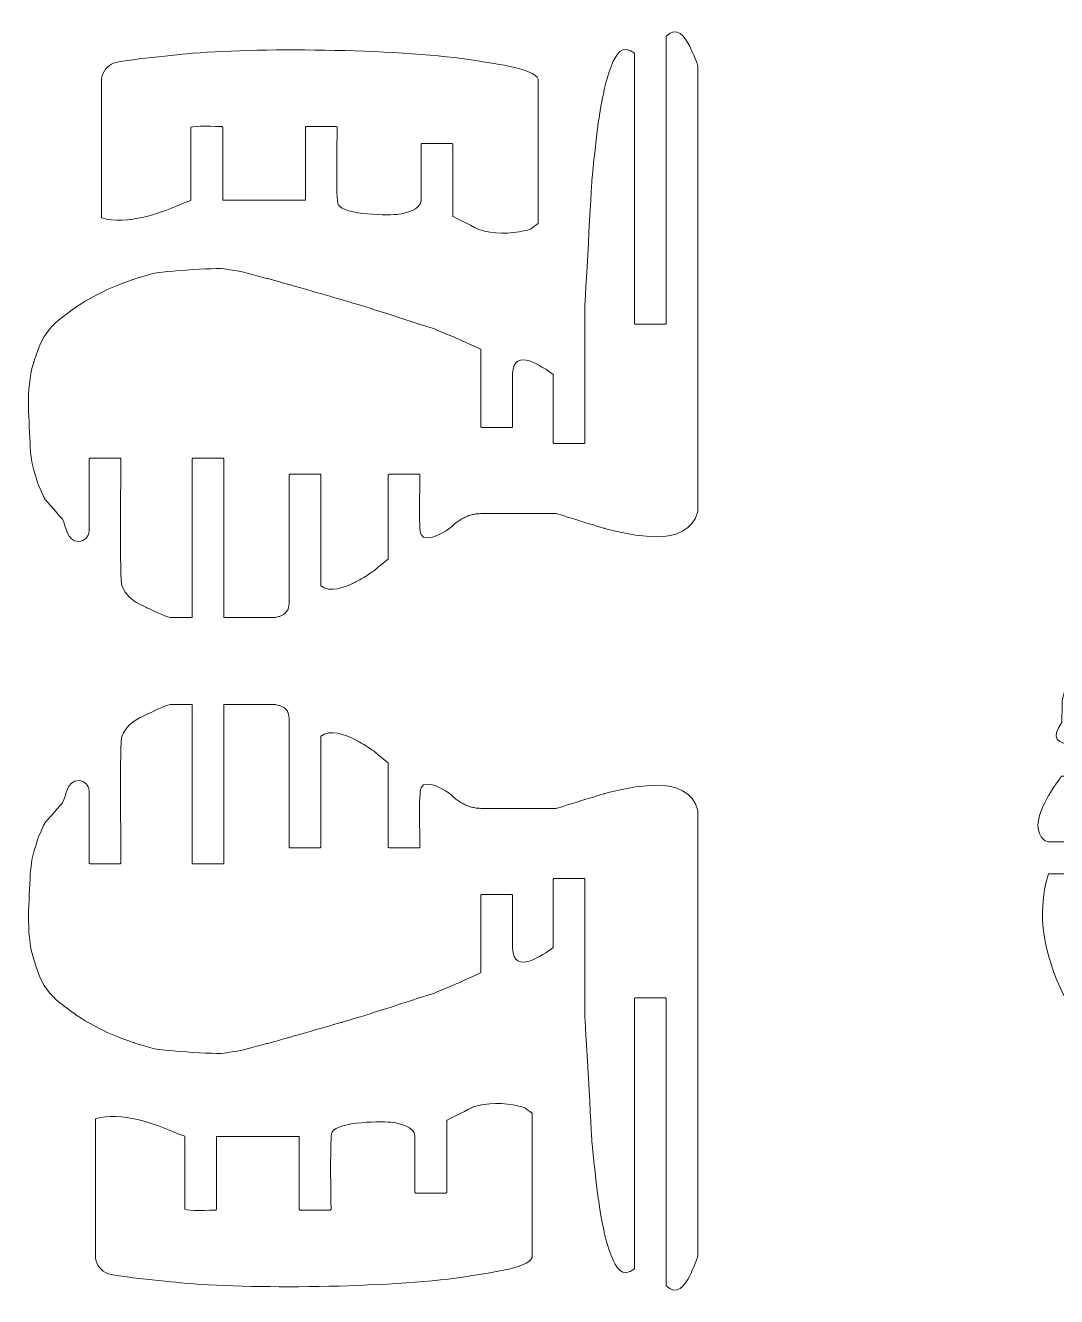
# Model space of a CAD drawing. Header units: inches. Extents: x -318 to 215, y -214 to 306.
# Drawn here: x -57.7 to 33.9, y 163.5 to 276.5 of the extents above; entities that cross this region are included whole.
import ezdxf

# ---------------------------------------------------------------- set-up
doc = ezdxf.new("R2010")
doc.units = ezdxf.units.IN
doc.header["$MEASUREMENT"] = 0
doc.layers.add('Layer 1', color=7, linetype='Continuous')

msp = doc.modelspace()

# ---------------------------------------------------------------- linework, layer by layer
at = {"layer": 'Layer 1', "color": 1, "lineweight": 9}
for points, knots in [([(-26.384, 228.3739), (-26.384, 228.3739), (-25.5182, 229.0297), (-25.5182, 229.0297), (-25.5182, 229.0297), (-25.5182, 229.0297), (-25.5182, 236.5354), (-25.5182, 236.5354), (-25.5182, 236.5354), (-25.5182, 236.5354), (-25.4465, 236.6071), (-25.4465, 236.6071), (-25.4465, 236.6071), (-25.4465, 236.6071), (-22.7689, 236.6071), (-22.7689, 236.6071), (-22.7689, 236.6071), (-22.7689, 236.6071), (-22.6972, 236.5354), (-22.6972, 236.5354), (-22.6972, 236.5354), (-22.6972, 235.7691), (-22.8388, 231.6882), (-22.5978, 231.2219), (-22.5978, 231.2219), (-22.173, 230.4), (-20.3054, 231.5356), (-19.9069, 231.9218), (-19.9069, 231.9218), (-19.9069, 231.9218), (-19.6435, 232.1553), (-19.6435, 232.1553), (-19.6435, 232.1553), (-19.6435, 232.1553), (-19.3758, 232.363), (-19.3758, 232.363), (-19.3758, 232.363), (-19.3758, 232.363), (-19.1031, 232.545), (-19.1031, 232.545), (-19.1031, 232.545), (-19.1031, 232.545), (-18.8264, 232.7011), (-18.8264, 232.7011), (-18.8264, 232.7011), (-18.8264, 232.7011), (-18.5445, 232.8315), (-18.5445, 232.8315), (-18.5445, 232.8315), (-18.5445, 232.8315), (-18.2586, 232.9359), (-18.2586, 232.9359), (-18.2586, 232.9359), (-18.2586, 232.9359), (-17.9681, 233.0144), (-17.9681, 233.0144), (-17.9681, 233.0144), (-17.9681, 233.0144), (-17.6733, 233.0669), (-17.6733, 233.0669), (-17.6733, 233.0669), (-17.6733, 233.0669), (-17.2231, 233.0964), (-17.2231, 233.0964), (-17.2231, 233.0964), (-17.2231, 233.0964), (-10.5885, 233.0966), (-10.5885, 233.0966), (-10.5885, 233.0966), (-10.5885, 233.0966), (-6.2938, 231.7736), (-6.2938, 231.7736), (-6.2938, 231.7736), (-3.9913, 231.2227), (1.058, 229.8564), (1.997, 233.2829), (1.997, 233.2829), (1.997, 233.2829), (1.997, 272.8831), (1.997, 272.8831), (1.997, 272.8831), (1.962, 273.0859), (1.2683, 274.6372), (1.2685, 274.6372), (1.2685, 274.6372), (0.8017, 275.4801), (0.1361, 276.4744), (-0.8148, 275.5337), (-0.8148, 275.5337), (-0.8148, 275.5337), (-0.8148, 249.9861), (-0.8148, 249.9861), (-0.8148, 249.9861), (-0.8148, 249.9861), (-0.8865, 249.9144), (-0.8865, 249.9144), (-0.8865, 249.9144), (-0.8865, 249.9144), (-3.5641, 249.9144), (-3.5641, 249.9144), (-3.5641, 249.9144), (-3.5641, 249.9144), (-3.6358, 249.9861), (-3.6358, 249.9861), (-3.6358, 249.9861), (-3.6358, 249.9861), (-3.6358, 274.0095), (-3.6358, 274.0095), (-3.6358, 274.0095), (-4.746, 274.8453), (-5.2767, 273.9367), (-5.7209, 272.8194), (-5.7209, 272.8194), (-6.2155, 271.575), (-6.4415, 270.2281), (-6.6827, 268.918), (-6.6827, 268.918), (-6.6827, 268.918), (-6.8896, 267.5709), (-6.8896, 267.5709), (-6.8896, 267.5709), (-6.8896, 267.5709), (-7.2624, 264.4395), (-7.2624, 264.4395), (-7.2624, 264.4395), (-7.2624, 264.4395), (-7.4275, 262.6535), (-7.4275, 262.6535), (-7.4275, 262.6535), (-7.4275, 262.6535), (-8.0492, 251.5147), (-8.0492, 251.5147), (-8.0492, 251.5147), (-8.0492, 251.5147), (-8.0492, 239.3886), (-8.0492, 239.3886), (-8.0492, 239.3886), (-8.0492, 239.3886), (-8.1208, 239.3169), (-8.1208, 239.3169), (-8.1208, 239.3169), (-8.1208, 239.3169), (-10.7986, 239.3169), (-10.7986, 239.3169), (-10.7986, 239.3169), (-10.7986, 239.3169), (-10.8703, 239.3886), (-10.8703, 239.3886), (-10.8703, 239.3886), (-10.8703, 239.3886), (-10.8703, 245.4654), (-10.8703, 245.4654), (-10.8703, 245.4654), (-11.7706, 246.0938), (-14.3797, 247.9959), (-14.4724, 245.5029), (-14.4724, 245.5029), (-14.4724, 245.5029), (-14.4723, 240.8151), (-14.4723, 240.8151), (-14.4723, 240.8151), (-14.4723, 240.8151), (-14.5439, 240.7434), (-14.5439, 240.7434), (-14.5439, 240.7434), (-14.5439, 240.7434), (-17.2217, 240.7434), (-17.2217, 240.7434), (-17.2217, 240.7434), (-17.2217, 240.7434), (-17.2934, 240.8151), (-17.2934, 240.8151), (-17.2934, 240.8151), (-17.2934, 240.8151), (-17.2934, 247.6983), (-17.2934, 247.6983), (-17.2934, 247.6983), (-17.2934, 247.6983), (-19.321, 248.6213), (-19.321, 248.6213), (-19.321, 248.6213), (-19.321, 248.6213), (-21.5123, 249.5409), (-21.5123, 249.5409), (-21.5123, 249.5409), (-21.5123, 249.5409), (-27.6923, 251.5168), (-27.6923, 251.5168), (-27.6923, 251.5168), (-27.6923, 251.5168), (-29.5997, 252.092), (-29.5997, 252.092), (-29.5997, 252.092), (-29.5997, 252.092), (-34.3976, 253.4731), (-34.3976, 253.4731), (-34.3976, 253.4731), (-34.3976, 253.4731), (-36.3108, 253.9969), (-36.3108, 253.9969), (-36.3108, 253.9969), (-37.4666, 254.2998), (-38.636, 254.6757), (-39.8309, 254.7728), (-39.8309, 254.7728), (-39.8309, 255.0507), (-45.7859, 254.6078), (-46.4286, 254.437), (-46.4286, 254.437), (-46.4286, 254.437), (-48.2105, 253.8849), (-48.2105, 253.8849), (-48.2105, 253.8849), (-48.2105, 253.8849), (-49.6037, 253.3636), (-49.6037, 253.3636), (-49.6037, 253.3636), (-49.6037, 253.3636), (-50.4823, 252.9952), (-50.4823, 252.9952), (-50.4823, 252.9952), (-51.5611, 252.5014), (-52.5656, 251.9108), (-53.5461, 251.2436), (-53.5461, 251.2436), (-53.5461, 251.2436), (-54.6627, 250.4006), (-54.6627, 250.4006), (-54.6627, 250.4006), (-55.6578, 249.5744), (-56.1901, 248.8429), (-56.6459, 247.6283), (-56.6459, 247.6283), (-56.6459, 247.6283), (-56.896, 246.8836), (-56.896, 246.8836), (-56.896, 246.8836), (-57.745, 244.5616), (-57.4341, 241.8062), (-57.3342, 239.3867), (-57.3342, 239.3867), (-57.2924, 238.3736), (-57.1944, 237.4363), (-56.8442, 236.4847), (-56.8442, 236.4847), (-56.8442, 236.4847), (-56.6087, 235.6653), (-56.6087, 235.6653), (-56.6087, 235.6653), (-56.6087, 235.6653), (-56.007, 234.3605), (-56.007, 234.3605), (-56.007, 234.3605), (-56.007, 234.3605), (-54.4633, 232.6052), (-54.4633, 232.6052), (-54.4633, 232.6052), (-54.0835, 231.9553), (-54.1141, 230.6174), (-53.0081, 230.6174), (-53.0081, 230.6174), (-52.4858, 230.6174), (-52.1151, 231.0496), (-52.0828, 231.5457), (-52.0828, 231.5457), (-52.0828, 231.5457), (-52.0828, 237.9619), (-52.0828, 237.9619), (-52.0828, 237.9619), (-52.0828, 237.9619), (-52.0111, 238.0336), (-52.0111, 238.0336), (-52.0111, 238.0336), (-52.0111, 238.0336), (-49.3333, 238.0336), (-49.3333, 238.0336), (-49.3333, 238.0336), (-49.3333, 238.0336), (-49.2616, 237.9619), (-49.2616, 237.9619), (-49.2616, 237.9619), (-49.2616, 236.591), (-49.4029, 227.1581), (-49.1615, 226.6343), (-49.1615, 226.6343), (-48.8208, 225.8943), (-48.3066, 225.4069), (-47.6148, 225.0588), (-47.6148, 225.0588), (-47.6148, 225.0588), (-46.9483, 224.7233), (-46.9483, 224.7233), (-46.9483, 224.7233), (-46.4051, 224.4739), (-45.4318, 223.97), (-44.8787, 223.8696), (-44.8787, 223.8696), (-44.8787, 223.8696), (-42.9384, 223.8696), (-42.9384, 223.8696), (-42.9384, 223.8696), (-42.9384, 223.8696), (-42.9384, 237.9619), (-42.9384, 237.9619), (-42.9384, 237.9619), (-42.9384, 237.9619), (-42.8667, 238.0336), (-42.8667, 238.0336), (-42.8667, 238.0336), (-42.8667, 238.0336), (-40.1891, 238.0336), (-40.1891, 238.0336), (-40.1891, 238.0336), (-40.1891, 238.0336), (-40.1174, 237.9619), (-40.1174, 237.9619), (-40.1174, 237.9619), (-40.1174, 237.9619), (-40.1174, 223.8696), (-40.1174, 223.8696), (-40.1174, 223.8696), (-40.1174, 223.8696), (-35.5266, 223.8694), (-35.5266, 223.8694), (-35.5266, 223.8694), (-35.5266, 223.8694), (-35.185, 223.9503), (-35.185, 223.9503), (-35.185, 223.9503), (-34.6095, 224.1288), (-34.3248, 224.5275), (-34.3248, 225.1224), (-34.3248, 225.1224), (-34.3248, 225.1224), (-34.325, 236.5354), (-34.325, 236.5354), (-34.325, 236.5354), (-34.325, 236.5354), (-34.2533, 236.6071), (-34.2533, 236.6071), (-34.2533, 236.6071), (-34.2533, 236.6071), (-31.5755, 236.6071), (-31.5755, 236.6071), (-31.5755, 236.6071), (-31.5755, 236.6071), (-31.5038, 236.5354), (-31.5038, 236.5354), (-31.5038, 236.5354), (-31.5038, 236.5354), (-31.5038, 226.6845), (-31.5038, 226.6845), (-31.5038, 226.6845), (-30.7716, 226.0279), (-29.2779, 226.5474), (-28.548, 226.9349), (-28.548, 226.9349), (-28.548, 226.9349), (-28.211, 227.1139), (-28.211, 227.1139), (-28.211, 227.1139), (-28.211, 227.1139), (-27.8611, 227.3154), (-27.8611, 227.3154), (-27.8611, 227.3154), (-27.8611, 227.3154), (-27.49, 227.5434), (-27.49, 227.5434), (-27.49, 227.5434), (-27.49, 227.5434), (-26.701, 228.0717), (-26.701, 228.0717), (-26.701, 228.0717), (-26.701, 228.0717), (-26.384, 228.3739), (-26.384, 228.3739)], [0, 0, 0, 0, 0.0106383, 0.0106383, 0.0106383, 0.01063831, 0.0212766, 0.0212766, 0.0212766, 0.02127661, 0.03191489, 0.03191489, 0.03191489, 0.0319149, 0.04255319, 0.04255319, 0.04255319, 0.0425532, 0.05319149, 0.05319149, 0.05319149, 0.0531915, 0.06382979, 0.06382979, 0.06382979, 0.0638298, 0.07446809, 0.07446809, 0.07446809, 0.0744681, 0.08510638, 0.08510638, 0.08510638, 0.08510639, 0.09574468, 0.09574468, 0.09574468, 0.09574469, 0.10638298, 0.10638298, 0.10638298, 0.10638299, 0.11702128, 0.11702128, 0.11702128, 0.11702129, 0.12765957, 0.12765957, 0.12765957, 0.12765958, 0.13829787, 0.13829787, 0.13829787, 0.13829788, 0.14893617, 0.14893617, 0.14893617, 0.14893618, 0.15957447, 0.15957447, 0.15957447, 0.15957448, 0.17021277, 0.17021277, 0.17021277, 0.17021278, 0.18085106, 0.18085106, 0.18085106, 0.18085107, 0.19148936, 0.19148936, 0.19148936, 0.19148937, 0.20212766, 0.20212766, 0.20212766, 0.20212767, 0.21276596, 0.21276596, 0.21276596, 0.21276597, 0.22340426, 0.22340426, 0.22340426, 0.22340427, 0.23404255, 0.23404255, 0.23404255, 0.23404256, 0.24468085, 0.24468085, 0.24468085, 0.24468086, 0.25531915, 0.25531915, 0.25531915, 0.25531916, 0.26595745, 0.26595745, 0.26595745, 0.26595746, 0.27659574, 0.27659574, 0.27659574, 0.27659575, 0.28723404, 0.28723404, 0.28723404, 0.28723405, 0.29787234, 0.29787234, 0.29787234, 0.29787235, 0.30851064, 0.30851064, 0.30851064, 0.30851065, 0.31914894, 0.31914894, 0.31914894, 0.31914895, 0.32978723, 0.32978723, 0.32978723, 0.32978724, 0.34042553, 0.34042553, 0.34042553, 0.34042554, 0.35106383, 0.35106383, 0.35106383, 0.35106384, 0.36170213, 0.36170213, 0.36170213, 0.36170214, 0.37234043, 0.37234043, 0.37234043, 0.37234044, 0.38297872, 0.38297872, 0.38297872, 0.38297873, 0.39361702, 0.39361702, 0.39361702, 0.39361703, 0.40425532, 0.40425532, 0.40425532, 0.40425533, 0.41489362, 0.41489362, 0.41489362, 0.41489363, 0.42553191, 0.42553191, 0.42553191, 0.42553192, 0.43617021, 0.43617021, 0.43617021, 0.43617022, 0.44680851, 0.44680851, 0.44680851, 0.44680852, 0.45744681, 0.45744681, 0.45744681, 0.45744682, 0.46808511, 0.46808511, 0.46808511, 0.46808512, 0.4787234, 0.4787234, 0.4787234, 0.47872341, 0.4893617, 0.4893617, 0.4893617, 0.48936171, 0.5, 0.5, 0.5, 0.50000001, 0.5106383, 0.5106383, 0.5106383, 0.51063831, 0.5212766, 0.5212766, 0.5212766, 0.52127661, 0.53191489, 0.53191489, 0.53191489, 0.5319149, 0.54255319, 0.54255319, 0.54255319, 0.5425532, 0.55319149, 0.55319149, 0.55319149, 0.5531915, 0.56382979, 0.56382979, 0.56382979, 0.5638298, 0.57446809, 0.57446809, 0.57446809, 0.5744681, 0.58510638, 0.58510638, 0.58510638, 0.58510639, 0.59574468, 0.59574468, 0.59574468, 0.59574469, 0.60638298, 0.60638298, 0.60638298, 0.60638299, 0.61702128, 0.61702128, 0.61702128, 0.61702129, 0.62765957, 0.62765957, 0.62765957, 0.62765958, 0.63829787, 0.63829787, 0.63829787, 0.63829788, 0.64893617, 0.64893617, 0.64893617, 0.64893618, 0.65957447, 0.65957447, 0.65957447, 0.65957448, 0.67021277, 0.67021277, 0.67021277, 0.67021278, 0.68085106, 0.68085106, 0.68085106, 0.68085107, 0.69148936, 0.69148936, 0.69148936, 0.69148937, 0.70212766, 0.70212766, 0.70212766, 0.70212767, 0.71276596, 0.71276596, 0.71276596, 0.71276597, 0.72340426, 0.72340426, 0.72340426, 0.72340427, 0.73404255, 0.73404255, 0.73404255, 0.73404256, 0.74468085, 0.74468085, 0.74468085, 0.74468086, 0.75531915, 0.75531915, 0.75531915, 0.75531916, 0.76595745, 0.76595745, 0.76595745, 0.76595746, 0.77659574, 0.77659574, 0.77659574, 0.77659575, 0.78723404, 0.78723404, 0.78723404, 0.78723405, 0.79787234, 0.79787234, 0.79787234, 0.79787235, 0.80851064, 0.80851064, 0.80851064, 0.80851065, 0.81914894, 0.81914894, 0.81914894, 0.81914895, 0.82978723, 0.82978723, 0.82978723, 0.82978724, 0.84042553, 0.84042553, 0.84042553, 0.84042554, 0.85106383, 0.85106383, 0.85106383, 0.85106384, 0.86170213, 0.86170213, 0.86170213, 0.86170214, 0.87234043, 0.87234043, 0.87234043, 0.87234044, 0.88297872, 0.88297872, 0.88297872, 0.88297873, 0.89361702, 0.89361702, 0.89361702, 0.89361703, 0.90425532, 0.90425532, 0.90425532, 0.90425533, 0.91489362, 0.91489362, 0.91489362, 0.91489363, 0.92553191, 0.92553191, 0.92553191, 0.92553192, 0.93617021, 0.93617021, 0.93617021, 0.93617022, 0.94680851, 0.94680851, 0.94680851, 0.94680852, 0.95744681, 0.95744681, 0.95744681, 0.95744682, 0.96808511, 0.96808511, 0.96808511, 0.96808512, 0.9787234, 0.9787234, 0.9787234, 0.97872341, 0.9893617, 0.9893617, 0.9893617, 0.98936171, 1, 1, 1, 1]), ([(-43.6549, 260.7179), (-43.6549, 260.7179), (-43.0406, 260.9199), (-43.0406, 260.9199), (-43.0406, 260.9199), (-43.0406, 260.9199), (-43.0406, 267.4193), (-43.0406, 267.4193), (-43.0406, 267.4193), (-42.8278, 267.5896), (-40.7127, 267.491), (-40.2911, 267.491), (-40.2911, 267.491), (-40.2911, 267.491), (-40.2194, 267.4193), (-40.2194, 267.4193), (-40.2194, 267.4193), (-40.2194, 267.4193), (-40.2194, 260.9468), (-40.2194, 260.9468), (-40.2194, 260.9468), (-40.2194, 260.9468), (-32.8765, 260.9468), (-32.8765, 260.9468), (-32.8765, 260.9468), (-32.8765, 260.9468), (-32.8765, 267.4193), (-32.8765, 267.4193), (-32.8765, 267.4193), (-32.8765, 267.4193), (-32.8048, 267.491), (-32.8048, 267.491), (-32.8048, 267.491), (-32.8048, 267.491), (-30.1272, 267.491), (-30.1272, 267.491), (-30.1272, 267.491), (-30.1272, 267.491), (-30.0555, 267.4193), (-30.0555, 267.4193), (-30.0555, 267.4193), (-30.0555, 266.5341), (-30.1773, 260.9406), (-29.962, 260.5544), (-29.962, 260.5544), (-29.4222, 259.5856), (-25.3597, 259.5903), (-24.5761, 259.6993), (-24.5761, 259.6993), (-23.915, 259.7913), (-22.6853, 260.0722), (-22.6003, 260.8885), (-22.6003, 260.8885), (-22.6003, 260.8885), (-22.6003, 265.9174), (-22.6003, 265.9174), (-22.6003, 265.9174), (-22.6003, 265.9174), (-22.5286, 265.9891), (-22.5286, 265.9891), (-22.5286, 265.9891), (-22.5286, 265.9891), (-19.8508, 265.9891), (-19.8508, 265.9891), (-19.8508, 265.9891), (-19.8508, 265.9891), (-19.7791, 265.9174), (-19.7791, 265.9174), (-19.7791, 265.9174), (-19.7791, 265.9174), (-19.7791, 259.5094), (-19.7791, 259.5094), (-19.7791, 259.5094), (-19.7791, 259.5094), (-17.4787, 258.3473), (-17.4787, 258.3473), (-17.4787, 258.3473), (-16.1523, 257.8911), (-14.7161, 257.9321), (-13.3624, 258.2419), (-13.3624, 258.2419), (-12.7308, 258.3864), (-12.8409, 258.4011), (-12.1961, 258.878), (-12.1961, 258.878), (-12.1961, 258.878), (-12.1961, 271.7099), (-12.1961, 271.7099), (-12.1961, 271.7099), (-12.4827, 272.6865), (-16.7796, 273.1849), (-17.7687, 273.3495), (-17.7687, 273.3495), (-23.8659, 274.3647), (-36.6301, 274.5365), (-42.8372, 273.9986), (-42.8372, 273.9986), (-43.931, 273.9038), (-49.195, 273.4018), (-49.9182, 273.1147), (-49.9182, 273.1147), (-50.4021, 272.9226), (-50.9459, 272.3688), (-50.9893, 271.6999), (-50.9893, 271.6999), (-50.9893, 271.6999), (-50.9893, 259.3644), (-50.9893, 259.3644), (-50.9893, 259.3644), (-48.6383, 258.7334), (-45.7882, 259.7384), (-43.6549, 260.7179)], [0, 0, 0, 0, 0.03571429, 0.03571429, 0.03571429, 0.0357143, 0.07142857, 0.07142857, 0.07142857, 0.07142858, 0.10714286, 0.10714286, 0.10714286, 0.10714287, 0.14285714, 0.14285714, 0.14285714, 0.14285715, 0.17857143, 0.17857143, 0.17857143, 0.17857144, 0.21428571, 0.21428571, 0.21428571, 0.21428572, 0.25, 0.25, 0.25, 0.25000001, 0.28571429, 0.28571429, 0.28571429, 0.2857143, 0.32142857, 0.32142857, 0.32142857, 0.32142858, 0.35714286, 0.35714286, 0.35714286, 0.35714287, 0.39285714, 0.39285714, 0.39285714, 0.39285715, 0.42857143, 0.42857143, 0.42857143, 0.42857144, 0.46428571, 0.46428571, 0.46428571, 0.46428572, 0.5, 0.5, 0.5, 0.50000001, 0.53571429, 0.53571429, 0.53571429, 0.5357143, 0.57142857, 0.57142857, 0.57142857, 0.57142858, 0.60714286, 0.60714286, 0.60714286, 0.60714287, 0.64285714, 0.64285714, 0.64285714, 0.64285715, 0.67857143, 0.67857143, 0.67857143, 0.67857144, 0.71428571, 0.71428571, 0.71428571, 0.71428572, 0.75, 0.75, 0.75, 0.75000001, 0.78571429, 0.78571429, 0.78571429, 0.7857143, 0.82142857, 0.82142857, 0.82142857, 0.82142858, 0.85714286, 0.85714286, 0.85714286, 0.85714287, 0.89285714, 0.89285714, 0.89285714, 0.89285715, 0.92857143, 0.92857143, 0.92857143, 0.92857144, 0.96428571, 0.96428571, 0.96428571, 0.96428572, 1, 1, 1, 1]), ([(70.3485, 210.1433), (70.3485, 210.1433), (72.5595, 210.7265), (72.5595, 210.7265), (72.5595, 210.7265), (72.5595, 210.7265), (74.8234, 211.5156), (74.8234, 211.5156), (74.8234, 211.5156), (74.8234, 211.5156), (76.3618, 212.1558), (76.3618, 212.1558), (76.3618, 212.1558), (76.3618, 212.1558), (77.9235, 212.8875), (77.9235, 212.8875), (77.9235, 212.8875), (77.9235, 212.8875), (79.5092, 213.7103), (79.5092, 213.7103), (79.5092, 213.7103), (79.5092, 213.7103), (83.8232, 215.9977), (83.8232, 215.9977), (83.8232, 215.9977), (83.8232, 215.9977), (87.6178, 217.6951), (87.6178, 217.6951), (87.6178, 217.6951), (91.8886, 219.3884), (96.2262, 220.7526), (100.6716, 221.9086), (100.6716, 221.9086), (100.6716, 221.9086), (103.0939, 222.4839), (103.0939, 222.4839), (103.0939, 222.4839), (103.0939, 222.4839), (110.7745, 223.9892), (110.7745, 223.9892), (110.7745, 223.9892), (110.7745, 223.9892), (113.4732, 224.4178), (113.4732, 224.4178), (113.4732, 224.4178), (113.4732, 224.4178), (119.0843, 225.1664), (119.0843, 225.1664), (119.0843, 225.1664), (119.0843, 225.1664), (124.9727, 225.7683), (124.9727, 225.7683), (124.9727, 225.7683), (124.9727, 225.7683), (127.9459, 226.0087), (127.9459, 226.0087), (127.9459, 226.0087), (127.9459, 226.0087), (127.9459, 212.1338), (127.9459, 212.1338), (127.9459, 212.1338), (127.9459, 212.1338), (120.6039, 211.3039), (120.6039, 211.3039), (120.6039, 211.3039), (120.6039, 211.3039), (120.6039, 218.6005), (120.6039, 218.6005), (120.6039, 218.6005), (120.6039, 218.6005), (120.5322, 218.6721), (120.5322, 218.6721), (120.5322, 218.6721), (120.5322, 218.6721), (117.8544, 218.6721), (117.8544, 218.6721), (117.8544, 218.6721), (117.8544, 218.6721), (117.7827, 218.6005), (117.7827, 218.6005), (117.7827, 218.6005), (117.7827, 218.6005), (117.7827, 210.9218), (117.7827, 210.9218), (117.7827, 210.9218), (117.7827, 210.9218), (109.8325, 209.577), (109.8325, 209.577), (109.8325, 209.577), (109.8325, 209.577), (109.8325, 216.4095), (109.8325, 216.4095), (109.8325, 216.4095), (109.8325, 216.4095), (109.7608, 216.4812), (109.7608, 216.4812), (109.7608, 216.4812), (109.7608, 216.4812), (107.083, 216.4812), (107.083, 216.4812), (107.083, 216.4812), (107.083, 216.4812), (107.0113, 216.4095), (107.0113, 216.4095), (107.0113, 216.4095), (107.0113, 216.4095), (107.0113, 209.0545), (107.0113, 209.0545), (107.0113, 209.0545), (107.0113, 209.0545), (99.7911, 207.537), (99.7911, 207.537), (99.7911, 207.537), (99.7911, 207.537), (99.7911, 213.671), (99.7911, 213.671), (99.7911, 213.671), (99.7911, 213.671), (99.7194, 213.7426), (99.7194, 213.7426), (99.7194, 213.7426), (99.7194, 213.7426), (97.0416, 213.7426), (97.0416, 213.7426), (97.0416, 213.7426), (97.0416, 213.7426), (96.9699, 213.671), (96.9699, 213.671), (96.9699, 213.671), (96.9699, 213.671), (96.9699, 206.9007), (96.9699, 206.9007), (96.9699, 206.9007), (96.9699, 206.9007), (90.4802, 205.4221), (90.4802, 205.4221), (90.4802, 205.4221), (90.4802, 205.4221), (90.4802, 210.8409), (90.4802, 210.8409), (90.4802, 210.8409), (90.4802, 210.8409), (90.4085, 210.9126), (90.4085, 210.9126), (90.4085, 210.9126), (90.4085, 210.9126), (87.7307, 210.9126), (87.7307, 210.9126), (87.7307, 210.9126), (87.7307, 210.9126), (87.659, 210.8409), (87.659, 210.8409), (87.659, 210.8409), (87.659, 210.8409), (87.659, 204.4721), (87.659, 204.4721), (87.659, 204.4721), (87.659, 204.4721), (81.3516, 201.4487), (81.3516, 201.4487), (81.3516, 201.4487), (81.3516, 201.4487), (81.3516, 206.9155), (81.3516, 206.9155), (81.3516, 206.9155), (81.3516, 206.9155), (81.28, 206.9872), (81.28, 206.9872), (81.28, 206.9872), (81.28, 206.9872), (78.6024, 206.9872), (78.6024, 206.9872), (78.6024, 206.9872), (78.6024, 206.9872), (78.5307, 206.9155), (78.5307, 206.9155), (78.5307, 206.9155), (78.5307, 206.9155), (78.5307, 199.6653), (78.5307, 199.6653), (78.5307, 199.6653), (78.5307, 199.6653), (74.049, 196.2665), (74.049, 196.2665), (74.049, 196.2665), (74.049, 196.2665), (74.049, 203.9941), (74.049, 203.9941), (74.049, 203.9941), (74.049, 203.9941), (73.9773, 204.0657), (73.9773, 204.0657), (73.9773, 204.0657), (73.9773, 204.0657), (71.2995, 204.0657), (71.2995, 204.0657), (71.2995, 204.0657), (71.2995, 204.0657), (71.2278, 203.9941), (71.2278, 203.9941), (71.2278, 203.9941), (71.2278, 203.9941), (71.2278, 193.7364), (71.2278, 193.7364), (71.2278, 193.7364), (71.2278, 193.7364), (66.1985, 188.4361), (66.1985, 188.4361), (66.1985, 188.4361), (66.1985, 188.4361), (66.1985, 199.1558), (66.1985, 199.1558), (66.1985, 199.1558), (66.1985, 199.1558), (66.1268, 199.2275), (66.1268, 199.2275), (66.1268, 199.2275), (66.1268, 199.2275), (63.449, 199.2275), (63.449, 199.2275), (63.449, 199.2275), (63.449, 199.2275), (63.3773, 199.1558), (63.3773, 199.1558), (63.3773, 199.1558), (63.3773, 199.1558), (63.3773, 184.9718), (63.3773, 184.9718), (63.3773, 184.9718), (63.2063, 184.4066), (60.803, 181.9644), (60.8032, 181.9642), (60.8032, 181.9642), (59.9569, 181.348), (59.0365, 180.945), (57.9829, 181.2266), (57.9829, 181.2266), (57.9829, 181.2266), (57.9829, 187.5612), (57.9829, 187.5612), (57.9829, 187.5612), (57.9829, 187.5612), (57.9113, 187.6329), (57.9113, 187.6329), (57.9113, 187.6329), (57.9113, 187.6329), (55.2335, 187.6329), (55.2335, 187.6329), (55.2335, 187.6329), (55.2335, 187.6329), (55.1618, 187.5612), (55.1618, 187.5612), (55.1618, 187.5612), (55.1618, 187.5612), (55.162, 179.6256), (55.162, 179.6256), (55.162, 179.6256), (55.1353, 178.7964), (54.5236, 178.5313), (53.7707, 178.515), (53.7707, 178.515), (53.7707, 178.515), (51.5019, 178.515), (51.5019, 178.515), (51.5019, 178.515), (50.7514, 178.5315), (50.1597, 178.8039), (50.132, 179.6256), (50.132, 179.6256), (50.132, 179.6256), (50.1322, 186.3751), (50.1322, 186.3751), (50.1322, 186.3751), (50.1322, 186.3751), (50.0606, 186.4468), (50.0606, 186.4468), (50.0606, 186.4468), (50.0606, 186.4468), (47.3831, 186.4468), (47.3831, 186.4468), (47.3831, 186.4468), (47.3831, 186.4468), (47.3115, 186.3751), (47.3115, 186.3751), (47.3115, 186.3751), (47.3115, 186.3751), (47.3115, 179.6956), (47.3115, 179.6956), (47.3115, 179.6956), (47.3115, 179.6956), (46.7587, 179.7008), (46.7587, 179.7008), (46.7587, 179.7008), (45.0829, 179.8455), (43.7264, 180.6351), (42.5532, 181.811), (42.5532, 181.811), (42.5532, 181.811), (41.8255, 182.6569), (41.8255, 182.6569), (41.8255, 182.6569), (41.8255, 182.6569), (41.8255, 188.2914), (41.8255, 188.2914), (41.8255, 188.2914), (41.8255, 188.2914), (41.7538, 188.3631), (41.7538, 188.3631), (41.7538, 188.3631), (41.7538, 188.3631), (39.0762, 188.3631), (39.0762, 188.3631), (39.0762, 188.3631), (39.0762, 188.3631), (39.0045, 188.2914), (39.0045, 188.2914), (39.0045, 188.2914), (39.0045, 187.5687), (39.2916, 185.9829), (38.369, 185.6538), (38.369, 185.6538), (37.956, 185.5065), (37.5438, 185.819), (37.2458, 186.0662), (37.2458, 186.0662), (37.0702, 185.8907), (35.4724, 188.5615), (35.354, 188.7516), (35.354, 188.7516), (35.354, 188.7516), (34.4797, 190.3286), (34.4797, 190.3286), (34.4797, 190.3286), (32.7812, 193.8425), (32.0044, 197.2742), (33.1353, 201.0925), (33.1353, 201.0925), (33.1353, 201.0925), (47.3831, 201.0925), (47.3831, 201.0925), (47.3831, 201.0925), (47.3831, 201.0925), (47.4548, 201.1642), (47.4548, 201.1642), (47.4548, 201.1642), (47.4548, 201.1642), (47.4548, 203.842), (47.4548, 203.842), (47.4548, 203.842), (47.4548, 203.842), (47.3831, 203.9137), (47.3831, 203.9137), (47.3831, 203.9137), (47.3831, 203.9137), (33.1007, 203.9137), (33.1007, 203.9137), (33.1007, 203.9137), (32.3976, 204.1026), (32.1468, 205.0268), (32.2104, 205.6448), (32.2104, 205.6448), (32.3406, 206.4997), (32.7193, 207.2817), (33.139, 208.0301), (33.139, 208.0301), (33.139, 208.0301), (33.6719, 208.8745), (33.6719, 208.8745), (33.6719, 208.8745), (33.6719, 208.8745), (34.3046, 209.7651), (34.3046, 209.7651), (34.3046, 209.7651), (34.3046, 209.7651), (45.6712, 209.7651), (45.6712, 209.7651), (45.6712, 209.7651), (45.6712, 209.7651), (45.7429, 209.8368), (45.7429, 209.8368), (45.7429, 209.8368), (45.7429, 209.8368), (45.7429, 212.5144), (45.7429, 212.5144), (45.7429, 212.5144), (45.7429, 212.5144), (45.6712, 212.5861), (45.6712, 212.5861), (45.6712, 212.5861), (45.6712, 212.5861), (35.4552, 212.5859), (35.4552, 212.5859), (35.4552, 212.5859), (33.8493, 212.6194), (33.3439, 213.1137), (34.3273, 214.5432), (34.3273, 214.5432), (34.3273, 214.5432), (34.3516, 216.4613), (34.3516, 216.4613), (34.3516, 216.4613), (34.4841, 217.1271), (34.6028, 217.7664), (35.4552, 217.7986), (35.4552, 217.7986), (35.4552, 217.7986), (44.2194, 217.7984), (44.2194, 217.7984), (44.2194, 217.7984), (44.2194, 217.7984), (44.2911, 217.8701), (44.2911, 217.8701), (44.2911, 217.8701), (44.2911, 217.8701), (44.2911, 220.5481), (44.2911, 220.5481), (44.2911, 220.5481), (44.2911, 220.5481), (44.2194, 220.6198), (44.2194, 220.6198), (44.2194, 220.6198), (44.2194, 220.6198), (35.5128, 220.6198), (35.5128, 220.6198), (35.5128, 220.6198), (34.7157, 224.24), (35.5779, 226.233), (39.559, 226.0147), (39.559, 226.0147), (39.559, 226.0147), (40.9805, 225.9719), (40.9805, 225.9719), (40.9805, 225.9719), (40.9805, 225.9719), (42.9058, 225.7478), (42.9058, 225.7478), (42.9058, 225.7478), (42.9058, 225.7478), (45.098, 225.15), (45.098, 225.15), (45.098, 225.15), (47.0437, 224.3301), (48.2032, 223.2474), (49.1012, 221.339), (49.1012, 221.339), (49.1012, 221.339), (49.7708, 220.1588), (49.7708, 220.1588), (49.7708, 220.1588), (49.7708, 220.1588), (50.8156, 218.8309), (50.8156, 218.8309), (50.8156, 218.8309), (50.8156, 218.8309), (52.0336, 217.7852), (52.0336, 217.7852), (52.0336, 217.7852), (52.0336, 217.7852), (53.4247, 217.0231), (53.4247, 217.0231), (53.4247, 217.0231), (53.4247, 217.0231), (57.354, 215.8231), (57.354, 215.8231), (57.354, 215.8231), (57.354, 215.8231), (59.0313, 215.0634), (59.0313, 215.0634), (59.0313, 215.0634), (59.0313, 215.0634), (60.6231, 214.1182), (60.6231, 214.1182), (60.6231, 214.1182), (60.6231, 214.1182), (62.6217, 212.5641), (62.6217, 212.5641), (62.6217, 212.5641), (62.6217, 212.5641), (63.0964, 212.125), (63.0964, 212.125), (63.0964, 212.125), (63.0964, 212.125), (64.9103, 210.1546), (64.9103, 210.1546), (64.9103, 210.1546), (64.9103, 210.1546), (65.3404, 209.6099), (65.3404, 209.6099), (65.3404, 209.6099), (65.3404, 209.6099), (66.7809, 209.6283), (66.7809, 209.6283), (66.7809, 209.6283), (66.7809, 209.6283), (68.1903, 209.7657), (68.1903, 209.7657), (68.1903, 209.7657), (68.1903, 209.7657), (70.3485, 210.1433), (70.3485, 210.1433)], [0, 0, 0, 0, 0.008, 0.008, 0.008, 0.00800001, 0.016, 0.016, 0.016, 0.01600001, 0.024, 0.024, 0.024, 0.02400001, 0.032, 0.032, 0.032, 0.03200001, 0.04, 0.04, 0.04, 0.04000001, 0.048, 0.048, 0.048, 0.04800001, 0.056, 0.056, 0.056, 0.05600001, 0.064, 0.064, 0.064, 0.06400001, 0.072, 0.072, 0.072, 0.07200001, 0.08, 0.08, 0.08, 0.08000001, 0.088, 0.088, 0.088, 0.08800001, 0.096, 0.096, 0.096, 0.09600001, 0.104, 0.104, 0.104, 0.10400001, 0.112, 0.112, 0.112, 0.11200001, 0.12, 0.12, 0.12, 0.12000001, 0.128, 0.128, 0.128, 0.12800001, 0.136, 0.136, 0.136, 0.13600001, 0.144, 0.144, 0.144, 0.14400001, 0.152, 0.152, 0.152, 0.15200001, 0.16, 0.16, 0.16, 0.16000001, 0.168, 0.168, 0.168, 0.16800001, 0.176, 0.176, 0.176, 0.17600001, 0.184, 0.184, 0.184, 0.18400001, 0.192, 0.192, 0.192, 0.19200001, 0.2, 0.2, 0.2, 0.20000001, 0.208, 0.208, 0.208, 0.20800001, 0.216, 0.216, 0.216, 0.21600001, 0.224, 0.224, 0.224, 0.22400001, 0.232, 0.232, 0.232, 0.23200001, 0.24, 0.24, 0.24, 0.24000001, 0.248, 0.248, 0.248, 0.24800001, 0.256, 0.256, 0.256, 0.25600001, 0.264, 0.264, 0.264, 0.26400001, 0.272, 0.272, 0.272, 0.27200001, 0.28, 0.28, 0.28, 0.28000001, 0.288, 0.288, 0.288, 0.28800001, 0.296, 0.296, 0.296, 0.29600001, 0.304, 0.304, 0.304, 0.30400001, 0.312, 0.312, 0.312, 0.31200001, 0.32, 0.32, 0.32, 0.32000001, 0.328, 0.328, 0.328, 0.32800001, 0.336, 0.336, 0.336, 0.33600001, 0.344, 0.344, 0.344, 0.34400001, 0.352, 0.352, 0.352, 0.35200001, 0.36, 0.36, 0.36, 0.36000001, 0.368, 0.368, 0.368, 0.36800001, 0.376, 0.376, 0.376, 0.37600001, 0.384, 0.384, 0.384, 0.38400001, 0.392, 0.392, 0.392, 0.39200001, 0.4, 0.4, 0.4, 0.40000001, 0.408, 0.408, 0.408, 0.40800001, 0.416, 0.416, 0.416, 0.41600001, 0.424, 0.424, 0.424, 0.42400001, 0.432, 0.432, 0.432, 0.43200001, 0.44, 0.44, 0.44, 0.44000001, 0.448, 0.448, 0.448, 0.44800001, 0.456, 0.456, 0.456, 0.45600001, 0.464, 0.464, 0.464, 0.46400001, 0.472, 0.472, 0.472, 0.47200001, 0.48, 0.48, 0.48, 0.48000001, 0.488, 0.488, 0.488, 0.48800001, 0.496, 0.496, 0.496, 0.49600001, 0.504, 0.504, 0.504, 0.50400001, 0.512, 0.512, 0.512, 0.51200001, 0.52, 0.52, 0.52, 0.52000001, 0.528, 0.528, 0.528, 0.52800001, 0.536, 0.536, 0.536, 0.53600001, 0.544, 0.544, 0.544, 0.54400001, 0.552, 0.552, 0.552, 0.55200001, 0.56, 0.56, 0.56, 0.56000001, 0.568, 0.568, 0.568, 0.56800001, 0.576, 0.576, 0.576, 0.57600001, 0.584, 0.584, 0.584, 0.58400001, 0.592, 0.592, 0.592, 0.59200001, 0.6, 0.6, 0.6, 0.60000001, 0.608, 0.608, 0.608, 0.60800001, 0.616, 0.616, 0.616, 0.61600001, 0.624, 0.624, 0.624, 0.62400001, 0.632, 0.632, 0.632, 0.63200001, 0.64, 0.64, 0.64, 0.64000001, 0.648, 0.648, 0.648, 0.64800001, 0.656, 0.656, 0.656, 0.65600001, 0.664, 0.664, 0.664, 0.66400001, 0.672, 0.672, 0.672, 0.67200001, 0.68, 0.68, 0.68, 0.68000001, 0.688, 0.688, 0.688, 0.68800001, 0.696, 0.696, 0.696, 0.69600001, 0.704, 0.704, 0.704, 0.70400001, 0.712, 0.712, 0.712, 0.71200001, 0.72, 0.72, 0.72, 0.72000001, 0.728, 0.728, 0.728, 0.72800001, 0.736, 0.736, 0.736, 0.73600001, 0.744, 0.744, 0.744, 0.74400001, 0.752, 0.752, 0.752, 0.75200001, 0.76, 0.76, 0.76, 0.76000001, 0.768, 0.768, 0.768, 0.76800001, 0.776, 0.776, 0.776, 0.77600001, 0.784, 0.784, 0.784, 0.78400001, 0.792, 0.792, 0.792, 0.79200001, 0.8, 0.8, 0.8, 0.80000001, 0.808, 0.808, 0.808, 0.80800001, 0.816, 0.816, 0.816, 0.81600001, 0.824, 0.824, 0.824, 0.82400001, 0.832, 0.832, 0.832, 0.83200001, 0.84, 0.84, 0.84, 0.84000001, 0.848, 0.848, 0.848, 0.84800001, 0.856, 0.856, 0.856, 0.85600001, 0.864, 0.864, 0.864, 0.86400001, 0.872, 0.872, 0.872, 0.87200001, 0.88, 0.88, 0.88, 0.88000001, 0.888, 0.888, 0.888, 0.88800001, 0.896, 0.896, 0.896, 0.89600001, 0.904, 0.904, 0.904, 0.90400001, 0.912, 0.912, 0.912, 0.91200001, 0.92, 0.92, 0.92, 0.92000001, 0.928, 0.928, 0.928, 0.92800001, 0.936, 0.936, 0.936, 0.93600001, 0.944, 0.944, 0.944, 0.94400001, 0.952, 0.952, 0.952, 0.95200001, 0.96, 0.96, 0.96, 0.96000001, 0.968, 0.968, 0.968, 0.96800001, 0.976, 0.976, 0.976, 0.97600001, 0.984, 0.984, 0.984, 0.98400001, 0.992, 0.992, 0.992, 0.99200001, 1, 1, 1, 1]), ([(-26.3793, 211.6161), (-26.3793, 211.6161), (-25.5134, 210.9602), (-25.5134, 210.9602), (-25.5134, 210.9602), (-25.5134, 210.9602), (-25.5134, 203.4545), (-25.5134, 203.4545), (-25.5134, 203.4545), (-25.5134, 203.4545), (-25.4418, 203.3828), (-25.4418, 203.3828), (-25.4418, 203.3828), (-25.4418, 203.3828), (-22.7642, 203.3828), (-22.7642, 203.3828), (-22.7642, 203.3828), (-22.7642, 203.3828), (-22.6925, 203.4545), (-22.6925, 203.4545), (-22.6925, 203.4545), (-22.6925, 204.2208), (-22.8341, 208.3018), (-22.5931, 208.768), (-22.5931, 208.768), (-22.1683, 209.59), (-20.3006, 208.4543), (-19.9022, 208.0681), (-19.9022, 208.0681), (-19.9022, 208.0681), (-19.6388, 207.8346), (-19.6388, 207.8346), (-19.6388, 207.8346), (-19.6388, 207.8346), (-19.371, 207.6269), (-19.371, 207.6269), (-19.371, 207.6269), (-19.371, 207.6269), (-19.0984, 207.445), (-19.0984, 207.445), (-19.0984, 207.445), (-19.0984, 207.445), (-18.8217, 207.2888), (-18.8217, 207.2888), (-18.8217, 207.2888), (-18.8217, 207.2888), (-18.5398, 207.1584), (-18.5398, 207.1584), (-18.5398, 207.1584), (-18.5398, 207.1584), (-18.2539, 207.054), (-18.2539, 207.054), (-18.2539, 207.054), (-18.2539, 207.054), (-17.9634, 206.9755), (-17.9634, 206.9755), (-17.9634, 206.9755), (-17.9634, 206.9755), (-17.6686, 206.9231), (-17.6686, 206.9231), (-17.6686, 206.9231), (-17.6686, 206.9231), (-17.2184, 206.8935), (-17.2184, 206.8935), (-17.2184, 206.8935), (-17.2184, 206.8935), (-10.5838, 206.8933), (-10.5838, 206.8933), (-10.5838, 206.8933), (-10.5838, 206.8933), (-6.2891, 208.2163), (-6.2891, 208.2163), (-6.2891, 208.2163), (-3.9866, 208.7672), (1.0627, 210.1335), (2.0017, 206.7071), (2.0017, 206.7071), (2.0017, 206.7071), (2.0017, 167.1068), (2.0017, 167.1068), (2.0017, 167.1068), (1.9667, 166.904), (1.273, 165.3527), (1.2732, 165.3527), (1.2732, 165.3527), (0.8064, 164.5099), (0.1408, 163.5155), (-0.8101, 164.4563), (-0.8101, 164.4563), (-0.8101, 164.4563), (-0.8101, 190.0038), (-0.8101, 190.0038), (-0.8101, 190.0038), (-0.8101, 190.0038), (-0.8818, 190.0755), (-0.8818, 190.0755), (-0.8818, 190.0755), (-0.8818, 190.0755), (-3.5594, 190.0755), (-3.5594, 190.0755), (-3.5594, 190.0755), (-3.5594, 190.0755), (-3.6311, 190.0038), (-3.6311, 190.0038), (-3.6311, 190.0038), (-3.6311, 190.0038), (-3.6311, 165.9804), (-3.6311, 165.9804), (-3.6311, 165.9804), (-4.7413, 165.1447), (-5.272, 166.0532), (-5.7162, 167.1706), (-5.7162, 167.1706), (-6.2108, 168.4149), (-6.4368, 169.7619), (-6.678, 171.0719), (-6.678, 171.0719), (-6.678, 171.0719), (-6.8849, 172.419), (-6.8849, 172.419), (-6.8849, 172.419), (-6.8849, 172.419), (-7.2576, 175.5504), (-7.2576, 175.5504), (-7.2576, 175.5504), (-7.2576, 175.5504), (-7.4228, 177.3364), (-7.4228, 177.3364), (-7.4228, 177.3364), (-7.4228, 177.3364), (-8.0444, 188.4752), (-8.0444, 188.4752), (-8.0444, 188.4752), (-8.0444, 188.4752), (-8.0444, 200.6013), (-8.0444, 200.6013), (-8.0444, 200.6013), (-8.0444, 200.6013), (-8.1161, 200.673), (-8.1161, 200.673), (-8.1161, 200.673), (-8.1161, 200.673), (-10.7939, 200.673), (-10.7939, 200.673), (-10.7939, 200.673), (-10.7939, 200.673), (-10.8656, 200.6013), (-10.8656, 200.6013), (-10.8656, 200.6013), (-10.8656, 200.6013), (-10.8656, 194.5245), (-10.8656, 194.5245), (-10.8656, 194.5245), (-11.7659, 193.8961), (-14.375, 191.994), (-14.4677, 194.4871), (-14.4677, 194.4871), (-14.4677, 194.4871), (-14.4676, 199.1748), (-14.4676, 199.1748), (-14.4676, 199.1748), (-14.4676, 199.1748), (-14.5392, 199.2465), (-14.5392, 199.2465), (-14.5392, 199.2465), (-14.5392, 199.2465), (-17.217, 199.2465), (-17.217, 199.2465), (-17.217, 199.2465), (-17.217, 199.2465), (-17.2887, 199.1748), (-17.2887, 199.1748), (-17.2887, 199.1748), (-17.2887, 199.1748), (-17.2887, 192.2916), (-17.2887, 192.2916), (-17.2887, 192.2916), (-17.2887, 192.2916), (-19.3163, 191.3686), (-19.3163, 191.3686), (-19.3163, 191.3686), (-19.3163, 191.3686), (-21.5076, 190.449), (-21.5076, 190.449), (-21.5076, 190.449), (-21.5076, 190.449), (-27.6876, 188.4731), (-27.6876, 188.4731), (-27.6876, 188.4731), (-27.6876, 188.4731), (-29.595, 187.898), (-29.595, 187.898), (-29.595, 187.898), (-29.595, 187.898), (-34.3929, 186.5168), (-34.3929, 186.5168), (-34.3929, 186.5168), (-34.3929, 186.5168), (-36.3061, 185.993), (-36.3061, 185.993), (-36.3061, 185.993), (-37.4619, 185.6901), (-38.6313, 185.3142), (-39.8262, 185.2171), (-39.8262, 185.2171), (-39.8262, 184.9393), (-45.7812, 185.3821), (-46.4239, 185.553), (-46.4239, 185.553), (-46.4239, 185.553), (-48.2058, 186.105), (-48.2058, 186.105), (-48.2058, 186.105), (-48.2058, 186.105), (-49.599, 186.6263), (-49.599, 186.6263), (-49.599, 186.6263), (-49.599, 186.6263), (-50.4776, 186.9947), (-50.4776, 186.9947), (-50.4776, 186.9947), (-51.5564, 187.4886), (-52.5608, 188.0791), (-53.5414, 188.7463), (-53.5414, 188.7463), (-53.5414, 188.7463), (-54.658, 189.5894), (-54.658, 189.5894), (-54.658, 189.5894), (-55.6531, 190.4155), (-56.1854, 191.147), (-56.6412, 192.3616), (-56.6412, 192.3616), (-56.6412, 192.3616), (-56.8913, 193.1063), (-56.8913, 193.1063), (-56.8913, 193.1063), (-57.7403, 195.4283), (-57.4293, 198.1837), (-57.3294, 200.6032), (-57.3294, 200.6032), (-57.2877, 201.6163), (-57.1897, 202.5537), (-56.8395, 203.5053), (-56.8395, 203.5053), (-56.8395, 203.5053), (-56.604, 204.3246), (-56.604, 204.3246), (-56.604, 204.3246), (-56.604, 204.3246), (-56.0023, 205.6294), (-56.0023, 205.6294), (-56.0023, 205.6294), (-56.0023, 205.6294), (-54.4586, 207.3848), (-54.4586, 207.3848), (-54.4586, 207.3848), (-54.0788, 208.0346), (-54.1094, 209.3725), (-53.0034, 209.3725), (-53.0034, 209.3725), (-52.4811, 209.3725), (-52.1104, 208.9403), (-52.0781, 208.4442), (-52.0781, 208.4442), (-52.0781, 208.4442), (-52.0781, 202.028), (-52.0781, 202.028), (-52.0781, 202.028), (-52.0781, 202.028), (-52.0064, 201.9563), (-52.0064, 201.9563), (-52.0064, 201.9563), (-52.0064, 201.9563), (-49.3286, 201.9563), (-49.3286, 201.9563), (-49.3286, 201.9563), (-49.3286, 201.9563), (-49.2569, 202.028), (-49.2569, 202.028), (-49.2569, 202.028), (-49.2569, 203.399), (-49.3982, 212.8318), (-49.1568, 213.3556), (-49.1568, 213.3556), (-48.8161, 214.0956), (-48.3019, 214.5831), (-47.6101, 214.9311), (-47.6101, 214.9311), (-47.6101, 214.9311), (-46.9435, 215.2666), (-46.9435, 215.2666), (-46.9435, 215.2666), (-46.4004, 215.5161), (-45.4271, 216.0199), (-44.874, 216.1204), (-44.874, 216.1204), (-44.874, 216.1204), (-42.9337, 216.1204), (-42.9337, 216.1204), (-42.9337, 216.1204), (-42.9337, 216.1204), (-42.9337, 202.028), (-42.9337, 202.028), (-42.9337, 202.028), (-42.9337, 202.028), (-42.862, 201.9563), (-42.862, 201.9563), (-42.862, 201.9563), (-42.862, 201.9563), (-40.1844, 201.9563), (-40.1844, 201.9563), (-40.1844, 201.9563), (-40.1844, 201.9563), (-40.1127, 202.028), (-40.1127, 202.028), (-40.1127, 202.028), (-40.1127, 202.028), (-40.1127, 216.1204), (-40.1127, 216.1204), (-40.1127, 216.1204), (-40.1127, 216.1204), (-35.5219, 216.1206), (-35.5219, 216.1206), (-35.5219, 216.1206), (-35.5219, 216.1206), (-35.1803, 216.0397), (-35.1803, 216.0397), (-35.1803, 216.0397), (-34.6048, 215.8611), (-34.3201, 215.4624), (-34.3201, 214.8675), (-34.3201, 214.8675), (-34.3201, 214.8675), (-34.3203, 203.4545), (-34.3203, 203.4545), (-34.3203, 203.4545), (-34.3203, 203.4545), (-34.2486, 203.3828), (-34.2486, 203.3828), (-34.2486, 203.3828), (-34.2486, 203.3828), (-31.5708, 203.3828), (-31.5708, 203.3828), (-31.5708, 203.3828), (-31.5708, 203.3828), (-31.4991, 203.4545), (-31.4991, 203.4545), (-31.4991, 203.4545), (-31.4991, 203.4545), (-31.4991, 213.3054), (-31.4991, 213.3054), (-31.4991, 213.3054), (-30.7669, 213.962), (-29.2732, 213.4425), (-28.5433, 213.055), (-28.5433, 213.055), (-28.5433, 213.055), (-28.2063, 212.8761), (-28.2063, 212.8761), (-28.2063, 212.8761), (-28.2063, 212.8761), (-27.8564, 212.6746), (-27.8564, 212.6746), (-27.8564, 212.6746), (-27.8564, 212.6746), (-27.4853, 212.4465), (-27.4853, 212.4465), (-27.4853, 212.4465), (-27.4853, 212.4465), (-26.6963, 211.9182), (-26.6963, 211.9182), (-26.6963, 211.9182), (-26.6963, 211.9182), (-26.3793, 211.6161), (-26.3793, 211.6161)], [0, 0, 0, 0, 0.0106383, 0.0106383, 0.0106383, 0.01063831, 0.0212766, 0.0212766, 0.0212766, 0.02127661, 0.03191489, 0.03191489, 0.03191489, 0.0319149, 0.04255319, 0.04255319, 0.04255319, 0.0425532, 0.05319149, 0.05319149, 0.05319149, 0.0531915, 0.06382979, 0.06382979, 0.06382979, 0.0638298, 0.07446809, 0.07446809, 0.07446809, 0.0744681, 0.08510638, 0.08510638, 0.08510638, 0.08510639, 0.09574468, 0.09574468, 0.09574468, 0.09574469, 0.10638298, 0.10638298, 0.10638298, 0.10638299, 0.11702128, 0.11702128, 0.11702128, 0.11702129, 0.12765957, 0.12765957, 0.12765957, 0.12765958, 0.13829787, 0.13829787, 0.13829787, 0.13829788, 0.14893617, 0.14893617, 0.14893617, 0.14893618, 0.15957447, 0.15957447, 0.15957447, 0.15957448, 0.17021277, 0.17021277, 0.17021277, 0.17021278, 0.18085106, 0.18085106, 0.18085106, 0.18085107, 0.19148936, 0.19148936, 0.19148936, 0.19148937, 0.20212766, 0.20212766, 0.20212766, 0.20212767, 0.21276596, 0.21276596, 0.21276596, 0.21276597, 0.22340426, 0.22340426, 0.22340426, 0.22340427, 0.23404255, 0.23404255, 0.23404255, 0.23404256, 0.24468085, 0.24468085, 0.24468085, 0.24468086, 0.25531915, 0.25531915, 0.25531915, 0.25531916, 0.26595745, 0.26595745, 0.26595745, 0.26595746, 0.27659574, 0.27659574, 0.27659574, 0.27659575, 0.28723404, 0.28723404, 0.28723404, 0.28723405, 0.29787234, 0.29787234, 0.29787234, 0.29787235, 0.30851064, 0.30851064, 0.30851064, 0.30851065, 0.31914894, 0.31914894, 0.31914894, 0.31914895, 0.32978723, 0.32978723, 0.32978723, 0.32978724, 0.34042553, 0.34042553, 0.34042553, 0.34042554, 0.35106383, 0.35106383, 0.35106383, 0.35106384, 0.36170213, 0.36170213, 0.36170213, 0.36170214, 0.37234043, 0.37234043, 0.37234043, 0.37234044, 0.38297872, 0.38297872, 0.38297872, 0.38297873, 0.39361702, 0.39361702, 0.39361702, 0.39361703, 0.40425532, 0.40425532, 0.40425532, 0.40425533, 0.41489362, 0.41489362, 0.41489362, 0.41489363, 0.42553191, 0.42553191, 0.42553191, 0.42553192, 0.43617021, 0.43617021, 0.43617021, 0.43617022, 0.44680851, 0.44680851, 0.44680851, 0.44680852, 0.45744681, 0.45744681, 0.45744681, 0.45744682, 0.46808511, 0.46808511, 0.46808511, 0.46808512, 0.4787234, 0.4787234, 0.4787234, 0.47872341, 0.4893617, 0.4893617, 0.4893617, 0.48936171, 0.5, 0.5, 0.5, 0.50000001, 0.5106383, 0.5106383, 0.5106383, 0.51063831, 0.5212766, 0.5212766, 0.5212766, 0.52127661, 0.53191489, 0.53191489, 0.53191489, 0.5319149, 0.54255319, 0.54255319, 0.54255319, 0.5425532, 0.55319149, 0.55319149, 0.55319149, 0.5531915, 0.56382979, 0.56382979, 0.56382979, 0.5638298, 0.57446809, 0.57446809, 0.57446809, 0.5744681, 0.58510638, 0.58510638, 0.58510638, 0.58510639, 0.59574468, 0.59574468, 0.59574468, 0.59574469, 0.60638298, 0.60638298, 0.60638298, 0.60638299, 0.61702128, 0.61702128, 0.61702128, 0.61702129, 0.62765957, 0.62765957, 0.62765957, 0.62765958, 0.63829787, 0.63829787, 0.63829787, 0.63829788, 0.64893617, 0.64893617, 0.64893617, 0.64893618, 0.65957447, 0.65957447, 0.65957447, 0.65957448, 0.67021277, 0.67021277, 0.67021277, 0.67021278, 0.68085106, 0.68085106, 0.68085106, 0.68085107, 0.69148936, 0.69148936, 0.69148936, 0.69148937, 0.70212766, 0.70212766, 0.70212766, 0.70212767, 0.71276596, 0.71276596, 0.71276596, 0.71276597, 0.72340426, 0.72340426, 0.72340426, 0.72340427, 0.73404255, 0.73404255, 0.73404255, 0.73404256, 0.74468085, 0.74468085, 0.74468085, 0.74468086, 0.75531915, 0.75531915, 0.75531915, 0.75531916, 0.76595745, 0.76595745, 0.76595745, 0.76595746, 0.77659574, 0.77659574, 0.77659574, 0.77659575, 0.78723404, 0.78723404, 0.78723404, 0.78723405, 0.79787234, 0.79787234, 0.79787234, 0.79787235, 0.80851064, 0.80851064, 0.80851064, 0.80851065, 0.81914894, 0.81914894, 0.81914894, 0.81914895, 0.82978723, 0.82978723, 0.82978723, 0.82978724, 0.84042553, 0.84042553, 0.84042553, 0.84042554, 0.85106383, 0.85106383, 0.85106383, 0.85106384, 0.86170213, 0.86170213, 0.86170213, 0.86170214, 0.87234043, 0.87234043, 0.87234043, 0.87234044, 0.88297872, 0.88297872, 0.88297872, 0.88297873, 0.89361702, 0.89361702, 0.89361702, 0.89361703, 0.90425532, 0.90425532, 0.90425532, 0.90425533, 0.91489362, 0.91489362, 0.91489362, 0.91489363, 0.92553191, 0.92553191, 0.92553191, 0.92553192, 0.93617021, 0.93617021, 0.93617021, 0.93617022, 0.94680851, 0.94680851, 0.94680851, 0.94680852, 0.95744681, 0.95744681, 0.95744681, 0.95744682, 0.96808511, 0.96808511, 0.96808511, 0.96808512, 0.9787234, 0.9787234, 0.9787234, 0.97872341, 0.9893617, 0.9893617, 0.9893617, 0.98936171, 1, 1, 1, 1]), ([(-44.1973, 177.9714), (-44.1973, 177.9714), (-43.583, 177.7694), (-43.583, 177.7694), (-43.583, 177.7694), (-43.583, 177.7694), (-43.583, 171.27), (-43.583, 171.27), (-43.583, 171.27), (-43.3702, 171.0997), (-41.2551, 171.1983), (-40.8335, 171.1983), (-40.8335, 171.1983), (-40.8335, 171.1983), (-40.7618, 171.27), (-40.7618, 171.27), (-40.7618, 171.27), (-40.7618, 171.27), (-40.7618, 177.7425), (-40.7618, 177.7425), (-40.7618, 177.7425), (-40.7618, 177.7425), (-33.4189, 177.7425), (-33.4189, 177.7425), (-33.4189, 177.7425), (-33.4189, 177.7425), (-33.4189, 171.27), (-33.4189, 171.27), (-33.4189, 171.27), (-33.4189, 171.27), (-33.3472, 171.1983), (-33.3472, 171.1983), (-33.3472, 171.1983), (-33.3472, 171.1983), (-30.6696, 171.1983), (-30.6696, 171.1983), (-30.6696, 171.1983), (-30.6696, 171.1983), (-30.5979, 171.27), (-30.5979, 171.27), (-30.5979, 171.27), (-30.5979, 172.1552), (-30.7197, 177.7487), (-30.5044, 178.1349), (-30.5044, 178.1349), (-29.9647, 179.1037), (-25.9021, 179.099), (-25.1185, 178.99), (-25.1185, 178.99), (-24.4574, 178.898), (-23.2277, 178.6171), (-23.1427, 177.8008), (-23.1427, 177.8008), (-23.1427, 177.8008), (-23.1427, 172.7719), (-23.1427, 172.7719), (-23.1427, 172.7719), (-23.1427, 172.7719), (-23.071, 172.7003), (-23.071, 172.7003), (-23.071, 172.7003), (-23.071, 172.7003), (-20.3932, 172.7003), (-20.3932, 172.7003), (-20.3932, 172.7003), (-20.3932, 172.7003), (-20.3215, 172.7719), (-20.3215, 172.7719), (-20.3215, 172.7719), (-20.3215, 172.7719), (-20.3215, 179.1799), (-20.3215, 179.1799), (-20.3215, 179.1799), (-20.3215, 179.1799), (-18.0211, 180.342), (-18.0211, 180.342), (-18.0211, 180.342), (-16.6948, 180.7983), (-15.2585, 180.7572), (-13.9048, 180.4474), (-13.9048, 180.4474), (-13.2732, 180.3029), (-13.3833, 180.2882), (-12.7385, 179.8113), (-12.7385, 179.8113), (-12.7385, 179.8113), (-12.7385, 166.9794), (-12.7385, 166.9794), (-12.7385, 166.9794), (-13.0251, 166.0028), (-17.322, 165.5044), (-18.3111, 165.3398), (-18.3111, 165.3398), (-24.4083, 164.3246), (-37.1725, 164.1528), (-43.3796, 164.6907), (-43.3796, 164.6907), (-44.4735, 164.7855), (-49.7374, 165.2875), (-50.4606, 165.5746), (-50.4606, 165.5746), (-50.9445, 165.7667), (-51.4883, 166.3205), (-51.5317, 166.9894), (-51.5317, 166.9894), (-51.5317, 166.9894), (-51.5317, 179.3249), (-51.5317, 179.3249), (-51.5317, 179.3249), (-49.1807, 179.9559), (-46.3306, 178.9509), (-44.1973, 177.9714)], [0, 0, 0, 0, 0.03571429, 0.03571429, 0.03571429, 0.0357143, 0.07142857, 0.07142857, 0.07142857, 0.07142858, 0.10714286, 0.10714286, 0.10714286, 0.10714287, 0.14285714, 0.14285714, 0.14285714, 0.14285715, 0.17857143, 0.17857143, 0.17857143, 0.17857144, 0.21428571, 0.21428571, 0.21428571, 0.21428572, 0.25, 0.25, 0.25, 0.25000001, 0.28571429, 0.28571429, 0.28571429, 0.2857143, 0.32142857, 0.32142857, 0.32142857, 0.32142858, 0.35714286, 0.35714286, 0.35714286, 0.35714287, 0.39285714, 0.39285714, 0.39285714, 0.39285715, 0.42857143, 0.42857143, 0.42857143, 0.42857144, 0.46428571, 0.46428571, 0.46428571, 0.46428572, 0.5, 0.5, 0.5, 0.50000001, 0.53571429, 0.53571429, 0.53571429, 0.5357143, 0.57142857, 0.57142857, 0.57142857, 0.57142858, 0.60714286, 0.60714286, 0.60714286, 0.60714287, 0.64285714, 0.64285714, 0.64285714, 0.64285715, 0.67857143, 0.67857143, 0.67857143, 0.67857144, 0.71428571, 0.71428571, 0.71428571, 0.71428572, 0.75, 0.75, 0.75, 0.75000001, 0.78571429, 0.78571429, 0.78571429, 0.7857143, 0.82142857, 0.82142857, 0.82142857, 0.82142858, 0.85714286, 0.85714286, 0.85714286, 0.85714287, 0.89285714, 0.89285714, 0.89285714, 0.89285715, 0.92857143, 0.92857143, 0.92857143, 0.92857144, 0.96428571, 0.96428571, 0.96428571, 0.96428572, 1, 1, 1, 1])]:
    msp.add_open_spline(points, degree=3, knots=knots, dxfattribs=at)

doc.saveas('drawing.dxf')
